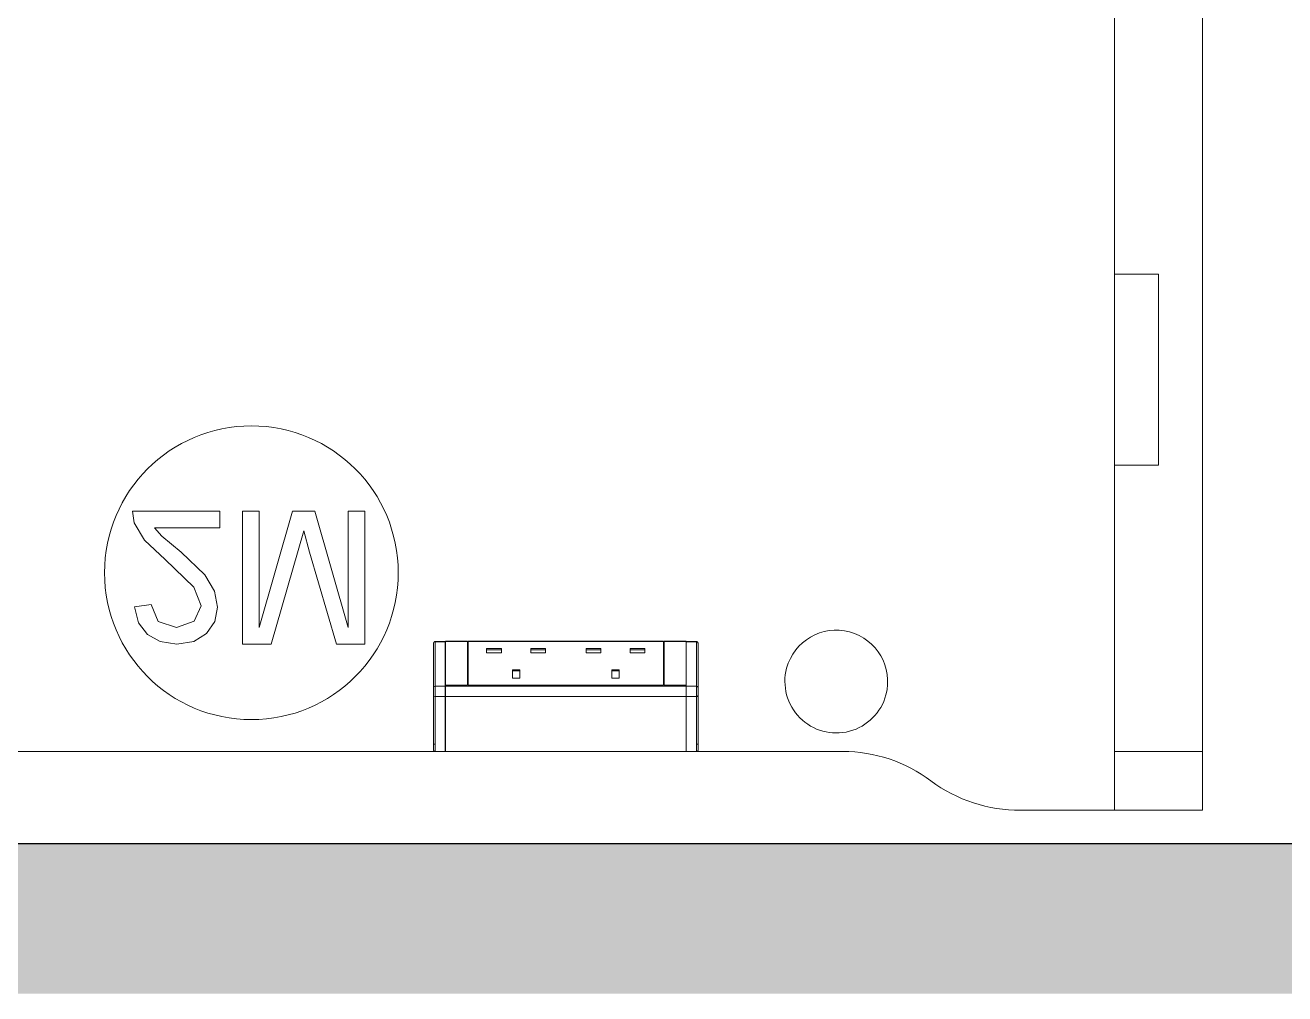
# Model space of a CAD drawing. Header units: millimetres. Extents: x 79795 to 317870, y -36033 to 97293.
# Drawn here: x 157737 to 158595, y 23255 to 23915 of the extents above; entities that cross this region are included whole.
import ezdxf

# ---------------------------------------------------------------- set-up
doc = ezdxf.new("R2010")
doc.units = ezdxf.units.MM
doc.header["$MEASUREMENT"] = 0
for name, color, linetype, lineweight in [('CSM-STL-XX-ZZ-M3-A-XXXX-00001_detached _19_04_21__rvt-1-Level 4$0$A-WALL-PATT', 7, 'CONTINUOUS', 9), ('CSM-STL-XX-ZZ-M3-A-XXXX-00001_detached _19_04_21__rvt-1-Level 4$0$I-WALL', 7, 'CONTINUOUS', 9), ('I-FURN', 8, 'CONTINUOUS', 9)]:
    doc.layers.add(name, color=color, linetype=linetype, lineweight=lineweight)

msp = doc.modelspace()

# ---------------------------------------------------------------- hatches: boundary and pattern name
at = {"layer": 'CSM-STL-XX-ZZ-M3-A-XXXX-00001_detached _19_04_21__rvt-1-Level 4$0$A-WALL-PATT'}
msp.add_hatch(color=256, dxfattribs=at).paths.add_polyline_path([(160979.06, 23255.33), (161148.83, 23255.33), (161148.83, 23357.33), (161017.67, 23357.33), (161017.67, 23320.25), (158617.67, 23320.25), (158617.67, 23357.33), (156862.83, 23357.33), (156862.83, 23255.33), (160381.08, 23255.33)], flags=0)

# ---------------------------------------------------------------- linework, layer by layer
at = {"layer": 'CSM-STL-XX-ZZ-M3-A-XXXX-00001_detached _19_04_21__rvt-1-Level 4$0$I-WALL', "lineweight": 30}
msp.add_line((158617.67, 23357.33), (156862.83, 23357.33), dxfattribs=at)
at = {"layer": 'I-FURN'}
for p, q in [((158479.25, 23745.34), (158479.25, 24180.34)), ((158539.25, 24180.34), (158539.25, 23380.34)), ((158539.25, 23380.34), (158539.25, 24180.34)), ((158539.25, 24180.34), (158539.25, 23380.34)), ((158479.25, 24140.34), (158479.25, 23420.34)), ((158539.25, 23420.34), (158539.25, 24140.34)), ((158479.25, 23615.34), (158479.25, 23745.34)), ((158509.25, 23745.34), (158479.25, 23745.34)), ((158479.25, 23745.34), (158509.25, 23745.34)), ((158509.25, 23745.34), (158509.25, 23615.34)), ((158509.25, 23615.34), (158509.25, 23745.34)), ((158479.25, 23380.34), (158479.25, 23615.34)), ((158509.25, 23615.34), (158479.25, 23615.34)), ((158509.25, 23615.34), (158479.25, 23615.34)), ((157869.92, 23583.9), (157810.59, 23583.9)), ((157810.59, 23583.9), (157811.81, 23576.11)), ((157869.92, 23572.6), (157869.92, 23583.9)), ((157885.46, 23583.9), (157885.46, 23493.49)), ((157896.77, 23583.9), (157885.46, 23583.9)), ((157919.48, 23583.9), (157896.77, 23504.79)), ((157896.77, 23504.79), (157896.77, 23583.9)), ((157934.8, 23583.9), (157919.48, 23583.9)), ((157957.51, 23504.79), (157934.8, 23583.9)), ((157968.81, 23583.9), (157957.51, 23583.9)), ((157957.51, 23583.9), (157957.51, 23504.79)), ((157968.81, 23493.49), (157968.81, 23583.9)), ((157811.81, 23576.11), (157818.67, 23564.12)), ((157830.63, 23566.85), (157825.54, 23572.6)), ((157825.54, 23572.6), (157869.92, 23572.6)), ((157923.41, 23557.22), (157927.14, 23570.53)), ((157927.14, 23570.53), (157931.18, 23556.11)), ((157818.67, 23564.12), (157832.82, 23551.02)), ((157843.64, 23555.98), (157830.63, 23566.85)), ((157859.83, 23540.5), (157843.64, 23555.98)), ((157904.91, 23493.49), (157923.41, 23557.22)), ((157931.18, 23556.11), (157949.37, 23493.49)), ((157832.82, 23551.02), (157852.33, 23532.19)), ((157866.5, 23529.42), (157859.83, 23540.5)), ((157852.33, 23532.19), (157857.21, 23519.39)), ((157868.51, 23518.7), (157866.5, 23529.42)), ((157823.31, 23520.33), (157812.01, 23518.92)), ((157812.01, 23518.92), (157814.75, 23507.99)), ((157828.06, 23508.92), (157823.31, 23520.33)), ((157857.21, 23519.39), (157852.61, 23509.02)), ((157866.65, 23508.85), (157868.51, 23518.7)), ((157814.75, 23507.99), (157820.67, 23500.01)), ((157840.59, 23504.79), (157828.06, 23508.92)), ((157852.61, 23509.02), (157840.59, 23504.79)), ((157861.06, 23500.73), (157866.65, 23508.85)), ((157820.67, 23500.01), (157829.47, 23495.12)), ((157829.47, 23495.12), (157840.83, 23493.49)), ((157840.83, 23493.49), (157852.28, 23495.3)), ((157852.28, 23495.3), (157861.06, 23500.73)), ((157885.46, 23493.49), (157904.91, 23493.49)), ((157949.37, 23493.49), (157968.81, 23493.49)), ((158015.55, 23494.18), (158015.55, 23463.9)), ((158015.55, 23494.18), (158015.55, 23463.9)), ((158015.78, 23494.81), (158015.8, 23494.84)), ((158023.55, 23495.18), (158016.55, 23495.18)), ((158016.55, 23495), (158016.55, 23495.18)), ((158023.55, 23495.18), (158016.55, 23495.18)), ((158023.55, 23495.18), (158016.55, 23495.18)), ((158016.55, 23464.72), (158016.55, 23495)), ((158016.55, 23495), (158023.55, 23495)), ((158023.55, 23495), (158023.55, 23495.18)), ((158023.55, 23464.72), (158023.55, 23495)), ((158023.61, 23495.38), (158038.61, 23495.38)), ((158023.61, 23465.55), (158023.61, 23495.38)), ((158187.58, 23495.18), (158023.68, 23495.18)), ((158038.61, 23495.38), (158038.61, 23465.55)), ((158038.61, 23495), (158039.11, 23495)), ((158039.11, 23495.38), (158172.11, 23495.38)), ((158039.11, 23495.38), (158039.11, 23465.55)), ((158172.11, 23495.38), (158172.11, 23465.55)), ((158172.11, 23495), (158172.61, 23495)), ((158172.61, 23465.55), (158172.61, 23495.38)), ((158172.61, 23495.38), (158187.61, 23495.38)), ((158187.61, 23495.38), (158187.61, 23465.55)), ((158194.68, 23495.18), (158187.68, 23495.18)), ((158194.68, 23495.18), (158187.68, 23495.18)), ((158187.68, 23495.18), (158194.68, 23495.18)), ((158187.68, 23495.18), (158187.68, 23495)), ((158194.68, 23495), (158187.68, 23495)), ((158187.68, 23495), (158187.68, 23464.72)), ((158194.68, 23495.18), (158194.68, 23495)), ((158194.68, 23495), (158194.68, 23464.72)), ((158195.42, 23494.85), (158195.45, 23494.82)), ((158195.68, 23463.9), (158195.68, 23494.18)), ((158195.68, 23463.9), (158195.68, 23494.18)), ((158051.72, 23490.35), (158051.72, 23487.49)), ((158061.72, 23490.35), (158051.72, 23490.35)), ((158061.72, 23489.61), (158051.72, 23489.61)), ((158061.72, 23487.49), (158051.72, 23487.49)), ((158061.72, 23490.35), (158061.72, 23487.49)), ((158081.72, 23490.35), (158081.72, 23487.49)), ((158091.72, 23490.35), (158081.72, 23490.35)), ((158091.72, 23489.61), (158081.72, 23489.61)), ((158091.72, 23487.49), (158081.72, 23487.49)), ((158091.72, 23490.35), (158091.72, 23487.49)), ((158119.51, 23490.35), (158119.51, 23487.49)), ((158129.51, 23490.35), (158119.51, 23490.35)), ((158129.51, 23489.61), (158119.51, 23489.61)), ((158129.51, 23487.49), (158119.51, 23487.49)), ((158129.51, 23490.35), (158129.51, 23487.49)), ((158149.51, 23490.35), (158149.51, 23487.49)), ((158159.51, 23490.35), (158149.51, 23490.35)), ((158159.51, 23489.61), (158149.51, 23489.61)), ((158159.51, 23487.49), (158149.51, 23487.49)), ((158159.51, 23490.35), (158159.51, 23487.49)), ((158069.22, 23476.01), (158069.22, 23470.28)), ((158074.22, 23476.01), (158069.22, 23476.01)), ((158074.22, 23476.01), (158074.22, 23470.28)), ((158137.01, 23476.01), (158137.01, 23470.28)), ((158142.01, 23476.01), (158137.01, 23476.01)), ((158142.01, 23470.28), (158142.01, 23476.01)), ((158074.22, 23475.28), (158069.22, 23475.28)), ((158074.22, 23470.28), (158069.22, 23470.28)), ((158142.01, 23475.28), (158137.01, 23475.28)), ((158137.01, 23470.28), (158142.01, 23470.28)), ((158015.55, 23425.33), (158015.55, 23463.9)), ((158015.55, 23463.9), (158015.55, 23458.36)), ((158016.55, 23457.8), (158016.55, 23464.72)), ((158016.55, 23464.72), (158023.55, 23464.72)), ((158023.55, 23457.8), (158023.55, 23464.72)), ((158038.61, 23465.55), (158023.61, 23465.55)), ((158023.61, 23465.55), (158023.61, 23463.1)), ((158023.68, 23465.35), (158038.61, 23465.35)), ((158023.68, 23464.72), (158023.68, 23465.35)), ((158023.68, 23464.72), (158023.68, 23457.8)), ((158187.58, 23464.72), (158023.68, 23464.72)), ((158172.11, 23465.55), (158039.11, 23465.55)), ((158039.11, 23465.35), (158172.11, 23465.35)), ((158187.61, 23465.55), (158172.61, 23465.55)), ((158172.61, 23465.35), (158187.58, 23465.35)), ((158187.58, 23465.35), (158187.58, 23464.72)), ((158187.58, 23457.8), (158187.58, 23464.72)), ((158194.68, 23464.72), (158187.68, 23464.72)), ((158187.68, 23464.72), (158187.68, 23457.8)), ((158194.68, 23464.72), (158194.68, 23457.8)), ((158195.68, 23463.9), (158195.68, 23425.33)), ((158195.68, 23458.36), (158195.68, 23463.9)), ((158015.55, 23458.36), (158015.55, 23421.34)), ((158016.55, 23420.34), (158016.55, 23457.8)), ((158016.55, 23457.8), (158023.55, 23457.8)), ((158023.55, 23420.34), (158023.55, 23457.8)), ((158023.68, 23457.8), (158023.68, 23420.34)), ((158187.58, 23457.8), (158023.68, 23457.8)), ((158187.58, 23420.34), (158187.58, 23457.8)), ((158194.68, 23457.8), (158187.68, 23457.8)), ((158187.68, 23457.8), (158187.68, 23420.34)), ((158194.68, 23457.8), (158194.68, 23420.34)), ((158195.68, 23421.34), (158195.68, 23458.36)), ((158016.55, 23425.33), (158015.55, 23425.33)), ((158015.55, 23421.34), (158015.55, 23425.33)), ((158195.68, 23425.33), (158194.68, 23425.33)), ((158195.68, 23425.33), (158195.68, 23421.34)), ((157184.25, 23420.34), (158016.55, 23420.34)), ((158016.55, 23420.34), (157184.25, 23420.34)), ((158015.55, 23421.34), (158015.55, 23421.33)), ((158016.55, 23420.34), (158023.55, 23420.34)), ((158016.55, 23420.33), (158023.55, 23420.33)), ((158187.58, 23420.34), (158023.68, 23420.34)), ((158023.68, 23420.33), (158187.58, 23420.33)), ((158194.68, 23420.34), (158187.68, 23420.34)), ((158187.68, 23420.33), (158194.68, 23420.33)), ((158194.68, 23420.34), (158294.25, 23420.34)), ((158294.25, 23420.34), (158194.68, 23420.34)), ((158479.25, 23420.34), (158479.25, 23380.34)), ((158539.25, 23420.34), (158479.25, 23420.34)), ((158539.25, 23420.34), (158479.25, 23420.34)), ((158539.25, 23380.34), (158539.25, 23420.34)), ((158415.36, 23380.34), (158539.25, 23380.34)), ((158539.25, 23380.34), (158415.36, 23380.34)), ((158539.25, 23380.34), (158479.25, 23380.34)), ((158539.25, 23380.34), (158479.25, 23380.34))]:
    msp.add_line(p, q, dxfattribs=at)
at = {"layer": 'I-FURN', "flags": 128}
for points in [[(158016.05, 23495.04), (158016.08, 23495.06), (158016.12, 23495.08), (158016.15, 23495.1), (158016.19, 23495.11), (158016.23, 23495.12), (158016.27, 23495.14), (158016.31, 23495.15), (158016.34, 23495.16), (158016.38, 23495.16), (158016.42, 23495.17), (158016.46, 23495.17), (158016.5, 23495.18), (158016.54, 23495.18), (158016.55, 23495.18)], [(158194.68, 23495.18), (158194.72, 23495.18), (158194.76, 23495.18), (158194.8, 23495.17), (158194.84, 23495.17), (158194.87, 23495.16), (158194.91, 23495.15), (158194.95, 23495.14), (158194.99, 23495.13), (158195.03, 23495.11), (158195.07, 23495.1), (158195.1, 23495.08), (158195.14, 23495.07), (158195.17, 23495.05)], [(158015.55, 23463.9), (158015.55, 23463.81), (158015.55, 23463.71), (158015.55, 23463.6), (158015.55, 23463.49), (158015.55, 23463.38), (158015.55, 23463.26), (158015.55, 23463.14), (158015.55, 23463.01), (158015.55, 23462.88), (158015.55, 23462.75), (158015.55, 23462.61), (158015.55, 23462.47), (158015.55, 23462.33), (158015.55, 23462.18), (158015.55, 23462.03), (158015.55, 23461.88), (158015.55, 23461.73), (158015.55, 23461.57), (158015.55, 23461.42), (158015.55, 23461.26), (158015.55, 23461.1), (158015.55, 23460.94), (158015.55, 23460.78), (158015.55, 23460.62), (158015.55, 23460.46), (158015.55, 23460.3), (158015.55, 23460.14), (158015.55, 23459.99), (158015.55, 23459.83), (158015.55, 23459.67), (158015.55, 23459.52), (158015.55, 23459.36), (158015.55, 23459.21), (158015.55, 23459.07), (158015.55, 23458.92), (158015.55, 23458.78), (158015.55, 23458.64), (158015.55, 23458.5), (158015.55, 23458.36)], [(158195.68, 23458.36), (158195.68, 23458.5), (158195.68, 23458.64), (158195.68, 23458.78), (158195.68, 23458.92), (158195.68, 23459.07), (158195.68, 23459.21), (158195.68, 23459.36), (158195.68, 23459.52), (158195.68, 23459.67), (158195.68, 23459.83), (158195.68, 23459.99), (158195.68, 23460.14), (158195.68, 23460.3), (158195.68, 23460.46), (158195.68, 23460.62), (158195.68, 23460.78), (158195.68, 23460.94), (158195.68, 23461.1), (158195.68, 23461.26), (158195.68, 23461.42), (158195.68, 23461.57), (158195.68, 23461.73), (158195.68, 23461.88), (158195.68, 23462.03), (158195.68, 23462.18), (158195.68, 23462.33), (158195.68, 23462.47), (158195.68, 23462.61), (158195.68, 23462.75), (158195.68, 23462.88), (158195.68, 23463.01), (158195.68, 23463.14), (158195.68, 23463.26), (158195.68, 23463.38), (158195.68, 23463.49), (158195.68, 23463.6), (158195.68, 23463.71), (158195.68, 23463.81), (158195.68, 23463.9)], [(158015.55, 23458.36), (158015.55, 23455.58), (158015.55, 23452.88), (158015.55, 23450.27), (158015.55, 23447.75), (158015.55, 23445.32), (158015.55, 23442.99), (158015.55, 23440.76), (158015.55, 23438.64), (158015.55, 23436.62), (158015.55, 23434.72), (158015.55, 23432.93), (158015.55, 23431.26), (158015.55, 23429.71), (158015.55, 23428.28), (158015.55, 23426.98), (158015.55, 23425.81), (158015.55, 23424.76), (158015.55, 23423.85), (158015.55, 23423.07), (158015.55, 23422.42), (158015.55, 23421.91), (158015.55, 23421.53), (158015.55, 23421.34)], [(158195.68, 23421.34), (158195.68, 23421.62), (158195.68, 23422.03), (158195.68, 23422.58), (158195.68, 23423.26), (158195.68, 23424.08), (158195.68, 23425.03), (158195.68, 23426.11), (158195.68, 23427.32), (158195.68, 23428.65), (158195.68, 23430.11), (158195.68, 23431.7), (158195.68, 23433.4), (158195.68, 23435.22), (158195.68, 23437.15), (158195.68, 23439.19), (158195.68, 23441.35), (158195.68, 23443.6), (158195.68, 23445.96), (158195.68, 23448.41), (158195.68, 23450.96), (158195.68, 23453.6), (158195.68, 23456.32), (158195.68, 23458.36)], [(158015.55, 23421.33), (158015.55, 23421.34), (158015.55, 23421.35), (158015.55, 23421.36), (158015.55, 23421.38), (158015.55, 23421.41), (158015.55, 23421.45), (158015.55, 23421.49), (158015.55, 23421.54), (158015.55, 23421.59), (158015.55, 23421.65), (158015.55, 23421.71), (158015.55, 23421.78), (158015.55, 23421.86), (158015.55, 23421.94), (158015.55, 23422.03), (158015.55, 23422.12), (158015.55, 23422.22), (158015.55, 23422.33), (158015.55, 23422.43), (158015.55, 23422.55), (158015.55, 23422.66), (158015.55, 23422.78), (158015.55, 23422.91), (158015.55, 23423.04), (158015.55, 23423.17), (158015.55, 23423.31), (158015.55, 23423.45), (158015.55, 23423.59), (158015.55, 23423.74), (158015.55, 23423.88), (158015.55, 23424.03), (158015.55, 23424.19), (158015.55, 23424.34), (158015.55, 23424.5), (158015.55, 23424.65), (158015.55, 23424.81), (158015.55, 23424.97), (158015.55, 23425.13), (158015.55, 23425.29), (158015.55, 23425.33)], [(158195.68, 23425.33), (158195.68, 23425.17), (158195.68, 23425.01), (158195.68, 23424.85), (158195.68, 23424.7), (158195.68, 23424.54), (158195.68, 23424.38), (158195.68, 23424.23), (158195.68, 23424.07), (158195.68, 23423.92), (158195.68, 23423.77), (158195.68, 23423.63), (158195.68, 23423.49), (158195.68, 23423.35), (158195.68, 23423.21), (158195.68, 23423.07), (158195.68, 23422.94), (158195.68, 23422.82), (158195.68, 23422.7), (158195.68, 23422.58), (158195.68, 23422.46), (158195.68, 23422.35), (158195.68, 23422.25), (158195.68, 23422.15), (158195.68, 23422.06), (158195.68, 23421.97), (158195.68, 23421.88), (158195.68, 23421.8), (158195.68, 23421.73), (158195.68, 23421.67), (158195.68, 23421.6), (158195.68, 23421.55), (158195.68, 23421.5), (158195.68, 23421.46), (158195.68, 23421.42), (158195.68, 23421.39), (158195.68, 23421.37), (158195.68, 23421.35), (158195.68, 23421.34), (158195.68, 23421.33)], [(158016.55, 23420.33), (158016.51, 23420.33), (158016.47, 23420.34), (158016.43, 23420.34), (158016.39, 23420.35), (158016.36, 23420.35), (158016.32, 23420.36), (158016.28, 23420.37), (158016.24, 23420.38), (158016.2, 23420.4), (158016.16, 23420.41), (158016.13, 23420.43), (158016.09, 23420.45), (158016.06, 23420.46), (158016.02, 23420.49), (158015.99, 23420.51), (158015.96, 23420.53), (158015.93, 23420.56), (158015.89, 23420.58), (158015.86, 23420.61), (158015.84, 23420.64), (158015.81, 23420.67), (158015.78, 23420.7), (158015.76, 23420.73), (158015.73, 23420.76), (158015.71, 23420.79), (158015.69, 23420.83), (158015.67, 23420.86), (158015.65, 23420.9), (158015.64, 23420.93), (158015.62, 23420.97), (158015.61, 23421.01), (158015.6, 23421.05), (158015.59, 23421.08), (158015.58, 23421.12), (158015.57, 23421.16), (158015.56, 23421.2), (158015.56, 23421.24), (158015.56, 23421.28), (158015.55, 23421.32), (158015.55, 23421.33)], [(158195.68, 23421.33), (158195.67, 23421.29), (158195.67, 23421.25), (158195.67, 23421.21), (158195.66, 23421.17), (158195.66, 23421.13), (158195.65, 23421.09), (158195.64, 23421.06), (158195.62, 23421.02), (158195.61, 23420.98), (158195.6, 23420.94), (158195.58, 23420.91), (158195.56, 23420.87), (158195.54, 23420.84), (158195.52, 23420.8), (158195.5, 23420.77), (158195.48, 23420.74), (158195.45, 23420.7), (158195.43, 23420.67), (158195.4, 23420.64), (158195.37, 23420.62), (158195.34, 23420.59), (158195.31, 23420.56), (158195.28, 23420.54), (158195.25, 23420.51), (158195.22, 23420.49), (158195.18, 23420.47), (158195.15, 23420.45), (158195.11, 23420.43), (158195.08, 23420.42), (158195.04, 23420.4), (158195, 23420.39), (158194.96, 23420.37), (158194.92, 23420.36), (158194.88, 23420.35), (158194.85, 23420.35), (158194.81, 23420.34), (158194.77, 23420.34), (158194.73, 23420.33), (158194.69, 23420.33), (158194.68, 23420.33)], [(158195.68, 23421.33), (158195.68, 23421.34), (158195.68, 23421.34)]]:
    msp.add_lwpolyline(points, dxfattribs=at)
at = {"layer": 'I-FURN'}
for centre, radius, start, end in [((157891.53, 23542.03), 100, 0, 180), ((157891.53, 23542.03), 100, 180, 0), ((158289.8, 23467.92), 35, 345, 165), ((158289.8, 23467.92), 35, 165, 284.70044), ((158289.8, 23467.92), 35, 285, 345), ((158294.25, 23320.34), 100, 53.1301, 90), ((158294.25, 23320.34), 100, 53.1301, 90), ((158414.26, 23480.37), 100.03, 233.1301, 270.62561), ((158414.26, 23480.37), 100.03, 233.1301, 270.62561)]:
    msp.add_arc(centre, radius, start, end, dxfattribs=at)
for centre, major_axis, ratio, start_param, end_param in [((158016.55, 23494.18), (-1, 0), 0.819152, 4.712389, 6.283185), ((158194.68, 23494.18), (1, 0), 0.819152, 0, 1.570796), ((158016.55, 23463.9), (-1, 0), 0.819152, 4.712389, 6.283185), ((158194.68, 23463.9), (-1, 0), 0.819152, 3.141593, 4.712389), ((158016.55, 23458.36), (-1, 0), 0.56467, 0, 1.570796), ((158194.68, 23458.36), (-1, 0), 0.56467, 1.570796, 3.141593), ((158016.55, 23421.34), (-1, 0), 0.998113, 0, 1.570796), ((158194.68, 23421.34), (-1, 0), 0.998113, 1.570796, 3.141593)]:
    msp.add_ellipse(centre, major_axis=major_axis, ratio=ratio, start_param=start_param, end_param=end_param, dxfattribs=at)

doc.saveas('drawing.dxf')
